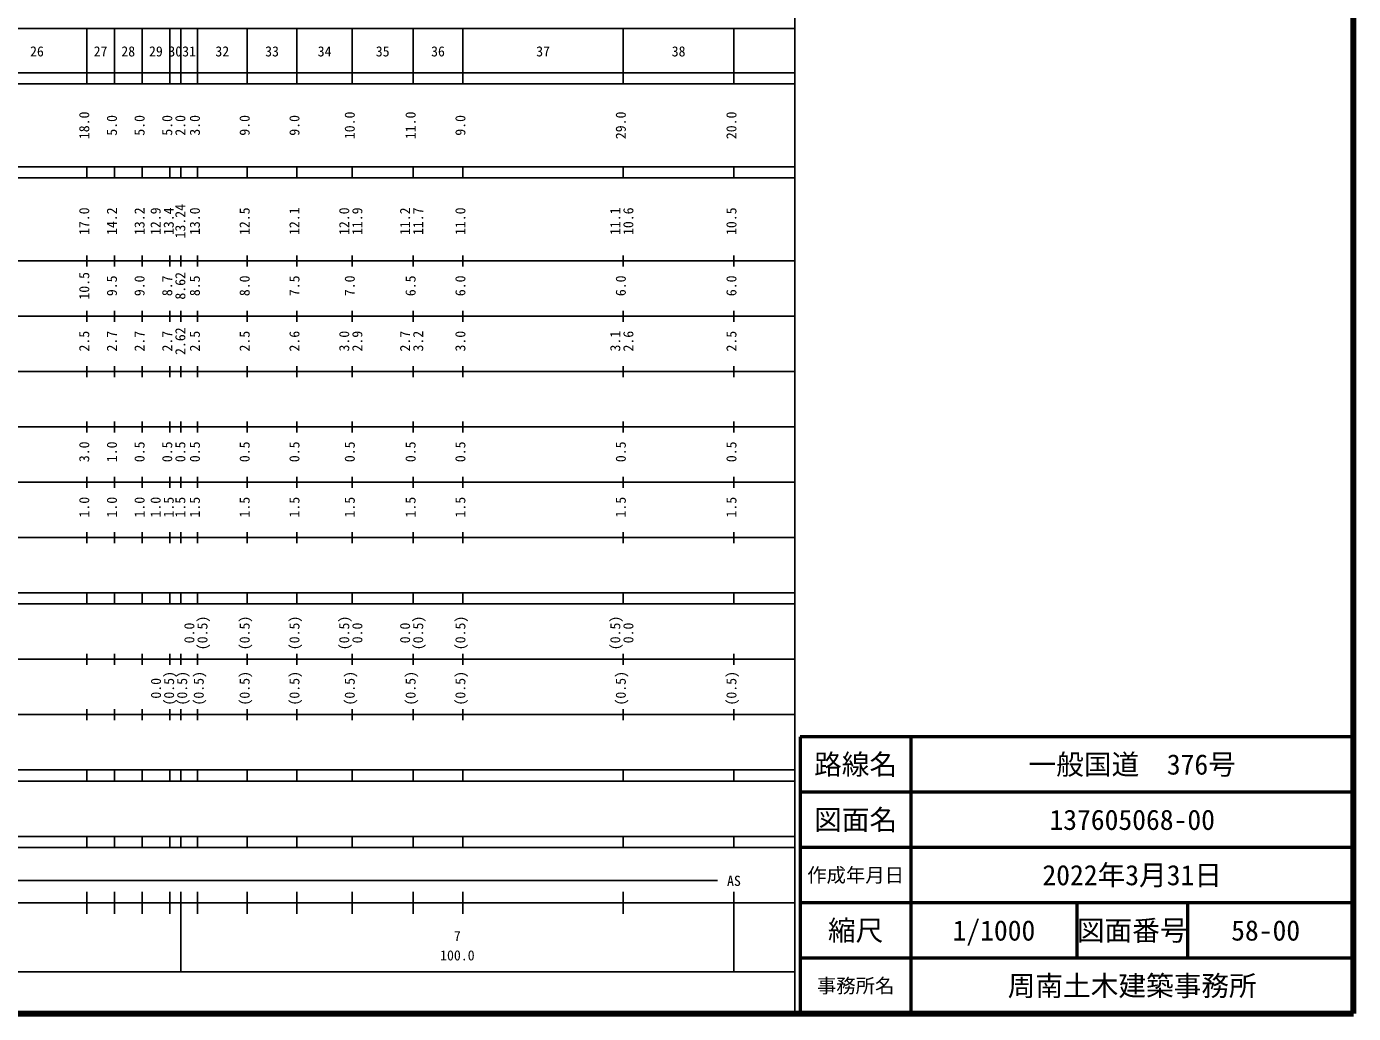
# Model space of a CAD drawing. Units: millimetres on the paper, enlarged 1000 times. Extents: x 40000 to 680000, y 20000 to 380000.
# Drawn here: x 440115 to 680000, y 20000 to 198357 of the extents above; entities that cross this region are included whole.
import ezdxf
from ezdxf.enums import TextEntityAlignment as Align

# ---------------------------------------------------------------- set-up
doc = ezdxf.new("R2010")
doc.units = ezdxf.units.MM
doc.header["$LTSCALE"] = 1000
for name, color, linetype, lineweight in [('M-TTL', 2, 'Continuous', 140), ('M-TTL-BAND', 7, 'Continuous', 25), ('M-TTL-FRAM', 2, 'Continuous', 50), ('M-TTL-LINE', 7, 'Continuous', 50)]:
    doc.layers.add(name, color=color, linetype=linetype, lineweight=lineweight)
doc.layers.add('M-TTL-TXT', color=7, linetype='Continuous')
doc.styles.add('ＭＳ ゴシック', font='')
doc.styles.get('ＭＳ ゴシック').set_extended_font_data('MS Gothic')

msp = doc.modelspace()

# ---------------------------------------------------------------- linework, layer by layer
at = {"layer": 'M-TTL'}
for p, q in [((680000, 20000), (680000, 380000)), ((40000, 20000), (680000, 20000))]:
    msp.add_line(p, q, dxfattribs=at)
at = {"layer": 'M-TTL-BAND'}
for p, q in [((579000, 20000), (579000, 370000)), ((68000, 198000), (579000, 198000)), ((451000, 188000), (451000, 198000)), ((456000, 188000), (456000, 198000)), ((461000, 188000), (461000, 198000)), ((466000, 188000), (466000, 198000)), ((468000, 188000), (468000, 198000)), ((471000, 188000), (471000, 198000)), ((480000, 188000), (480000, 198000)), ((489000, 188000), (489000, 198000)), ((499000, 188000), (499000, 198000)), ((510000, 188000), (510000, 198000)), ((519000, 188000), (519000, 198000)), ((548000, 188000), (548000, 198000)), ((568000, 188000), (568000, 198000)), ((40000, 190000), (579000, 190000)), ((40000, 188000), (579000, 188000)), ((40000, 173000), (579000, 173000)), ((451000, 171000), (451000, 173000)), ((456000, 171000), (456000, 173000)), ((461000, 171000), (461000, 173000)), ((466000, 171000), (466000, 173000)), ((468000, 171000), (468000, 173000)), ((471000, 171000), (471000, 173000)), ((480000, 171000), (480000, 173000)), ((489000, 171000), (489000, 173000)), ((499000, 171000), (499000, 173000)), ((510000, 171000), (510000, 173000)), ((519000, 171000), (519000, 173000)), ((548000, 171000), (548000, 173000)), ((568000, 171000), (568000, 173000)), ((40000, 171000), (579000, 171000)), ((40000, 156000), (579000, 156000)), ((451000, 155000), (451000, 157000)), ((456000, 155000), (456000, 157000)), ((461000, 155000), (461000, 157000)), ((466000, 155000), (466000, 157000)), ((468000, 155000), (468000, 157000)), ((471000, 155000), (471000, 157000)), ((480000, 155000), (480000, 157000)), ((489000, 155000), (489000, 157000)), ((499000, 155000), (499000, 157000)), ((510000, 155000), (510000, 157000)), ((519000, 155000), (519000, 157000)), ((548000, 155000), (548000, 157000)), ((568000, 155000), (568000, 157000)), ((451000, 145000), (451000, 147000)), ((456000, 145000), (456000, 147000)), ((461000, 145000), (461000, 147000)), ((466000, 145000), (466000, 147000)), ((468000, 145000), (468000, 147000)), ((471000, 145000), (471000, 147000)), ((480000, 145000), (480000, 147000)), ((489000, 145000), (489000, 147000)), ((499000, 145000), (499000, 147000)), ((510000, 145000), (510000, 147000)), ((519000, 145000), (519000, 147000)), ((548000, 145000), (548000, 147000)), ((568000, 145000), (568000, 147000)), ((46000, 146000), (579000, 146000)), ((451000, 135000), (451000, 137000)), ((456000, 135000), (456000, 137000)), ((461000, 135000), (461000, 137000)), ((466000, 135000), (466000, 137000)), ((468000, 135000), (468000, 137000)), ((471000, 135000), (471000, 137000)), ((480000, 135000), (480000, 137000)), ((489000, 135000), (489000, 137000)), ((499000, 135000), (499000, 137000)), ((510000, 135000), (510000, 137000)), ((519000, 135000), (519000, 137000)), ((548000, 135000), (548000, 137000)), ((568000, 135000), (568000, 137000)), ((52000, 136000), (579000, 136000)), ((46000, 126000), (579000, 126000)), ((451000, 125000), (451000, 127000)), ((456000, 125000), (456000, 127000)), ((461000, 125000), (461000, 127000)), ((466000, 125000), (466000, 127000)), ((468000, 125000), (468000, 127000)), ((471000, 125000), (471000, 127000)), ((480000, 125000), (480000, 127000)), ((489000, 125000), (489000, 127000)), ((499000, 125000), (499000, 127000)), ((510000, 125000), (510000, 127000)), ((519000, 125000), (519000, 127000)), ((548000, 125000), (548000, 127000)), ((568000, 125000), (568000, 127000)), ((52000, 116000), (579000, 116000)), ((451000, 115000), (451000, 117000)), ((456000, 115000), (456000, 117000)), ((461000, 115000), (461000, 117000)), ((466000, 115000), (466000, 117000)), ((468000, 115000), (468000, 117000)), ((471000, 115000), (471000, 117000)), ((480000, 115000), (480000, 117000)), ((489000, 115000), (489000, 117000)), ((499000, 115000), (499000, 117000)), ((510000, 115000), (510000, 117000)), ((519000, 115000), (519000, 117000)), ((548000, 115000), (548000, 117000)), ((568000, 115000), (568000, 117000)), ((46000, 106000), (579000, 106000)), ((451000, 105000), (451000, 107000)), ((456000, 105000), (456000, 107000)), ((461000, 105000), (461000, 107000)), ((466000, 105000), (466000, 107000)), ((468000, 105000), (468000, 107000)), ((471000, 105000), (471000, 107000)), ((480000, 105000), (480000, 107000)), ((489000, 105000), (489000, 107000)), ((499000, 105000), (499000, 107000)), ((510000, 105000), (510000, 107000)), ((519000, 105000), (519000, 107000)), ((548000, 105000), (548000, 107000)), ((568000, 105000), (568000, 107000)), ((40000, 96000), (579000, 96000)), ((451000, 94000), (451000, 96000)), ((456000, 94000), (456000, 96000)), ((461000, 94000), (461000, 96000)), ((466000, 94000), (466000, 96000)), ((468000, 94000), (468000, 96000)), ((471000, 94000), (471000, 96000)), ((480000, 94000), (480000, 96000)), ((489000, 94000), (489000, 96000)), ((499000, 94000), (499000, 96000)), ((510000, 94000), (510000, 96000)), ((519000, 94000), (519000, 96000)), ((548000, 94000), (548000, 96000)), ((568000, 94000), (568000, 96000)), ((40000, 94000), (579000, 94000)), ((49000, 84000), (579000, 84000)), ((451000, 83000), (451000, 85000)), ((456000, 83000), (456000, 85000)), ((461000, 83000), (461000, 85000)), ((466000, 83000), (466000, 85000)), ((468000, 83000), (468000, 85000)), ((471000, 83000), (471000, 85000)), ((480000, 83000), (480000, 85000)), ((489000, 83000), (489000, 85000)), ((499000, 83000), (499000, 85000)), ((510000, 83000), (510000, 85000)), ((519000, 83000), (519000, 85000)), ((548000, 83000), (548000, 85000)), ((568000, 83000), (568000, 85000)), ((451000, 73000), (451000, 75000)), ((456000, 73000), (456000, 75000)), ((461000, 73000), (461000, 75000)), ((466000, 73000), (466000, 75000)), ((468000, 73000), (468000, 75000)), ((471000, 73000), (471000, 75000)), ((480000, 73000), (480000, 75000)), ((489000, 73000), (489000, 75000)), ((499000, 73000), (499000, 75000)), ((510000, 73000), (510000, 75000)), ((519000, 73000), (519000, 75000)), ((548000, 73000), (548000, 75000)), ((568000, 73000), (568000, 75000)), ((40000, 74000), (579000, 74000)), ((40000, 64000), (579000, 64000)), ((451000, 62000), (451000, 64000)), ((456000, 62000), (456000, 64000)), ((461000, 62000), (461000, 64000)), ((466000, 62000), (466000, 64000)), ((468000, 62000), (468000, 64000)), ((471000, 62000), (471000, 64000)), ((480000, 62000), (480000, 64000)), ((489000, 62000), (489000, 64000)), ((499000, 62000), (499000, 64000)), ((510000, 62000), (510000, 64000)), ((519000, 62000), (519000, 64000)), ((548000, 62000), (548000, 64000)), ((568000, 62000), (568000, 64000)), ((40000, 62000), (579000, 62000)), ((40000, 52000), (579000, 52000)), ((451000, 50000), (451000, 52000)), ((456000, 50000), (456000, 52000)), ((461000, 50000), (461000, 52000)), ((466000, 50000), (466000, 52000)), ((468000, 50000), (468000, 52000)), ((471000, 50000), (471000, 52000)), ((480000, 50000), (480000, 52000)), ((489000, 50000), (489000, 52000)), ((499000, 50000), (499000, 52000)), ((510000, 50000), (510000, 52000)), ((519000, 50000), (519000, 52000)), ((548000, 50000), (548000, 52000)), ((568000, 50000), (568000, 52000)), ((40000, 50000), (579000, 50000)), ((71000, 44000), (565000, 44000)), ((451000, 38000), (451000, 42000)), ((456000, 38000), (456000, 42000)), ((461000, 38000), (461000, 42000)), ((466000, 38000), (466000, 42000)), ((468000, 27500), (468000, 42000)), ((471000, 38000), (471000, 42000)), ((480000, 38000), (480000, 42000)), ((489000, 38000), (489000, 42000)), ((499000, 38000), (499000, 42000)), ((510000, 38000), (510000, 42000)), ((519000, 38000), (519000, 42000)), ((548000, 38000), (548000, 42000)), ((568000, 27500), (568000, 42000)), ((40000, 40000), (579000, 40000)), ((68000, 27500), (579000, 27500))]:
    msp.add_line(p, q, dxfattribs=at)
at = {"layer": 'M-TTL-FRAM'}
for p, q in [((680000, 70000), (580000, 70000)), ((580000, 70000), (580000, 20000))]:
    msp.add_line(p, q, dxfattribs=at)
at = {"layer": 'M-TTL-LINE'}
for p, q in [((600000, 70000), (600000, 20000)), ((680000, 60000), (580000, 60000)), ((680000, 50000), (580000, 50000)), ((680000, 40000), (580000, 40000)), ((630000, 40000), (630000, 30000)), ((650000, 40000), (650000, 30000)), ((680000, 30000), (580000, 30000))]:
    msp.add_line(p, q, dxfattribs=at)

# ---------------------------------------------------------------- texts
at = {"layer": 'M-TTL-BAND', "style": 'ＭＳ ゴシック'}
for s, p in [('26', (442000, 192405)), ('27', (453500, 192405)), ('28', (458500, 192405)), ('29', (463500, 192405)), ('30', (467000, 192405)), ('31', (469500, 192405)), ('32', (475500, 192405)), ('33', (484500, 192405)), ('34', (494000, 192405)), ('35', (504500, 192405)), ('36', (514500, 192405)), ('37', (533500, 192405)), ('38', (558000, 192405)), ('AS', (568000, 42500)), ('7', (518000, 32523)), ('100.0', (518000, 29033))]:
    msp.add_text(s, height=1833, dxfattribs=at).set_placement(p, align=Align.BOTTOM_CENTER)
for s, p in [('18.0', (452000, 180500)), ('10.0', (500000, 180500)), ('11.0', (511000, 180500)), ('29.0', (549000, 180500)), ('20.0', (569000, 180500)), ('5.0', (457000, 180500)), ('5.0', (462000, 180500)), ('5.0', (467000, 180500)), ('2.0', (469373, 180500)), ('3.0', (472000, 180500)), ('9.0', (481000, 180500)), ('9.0', (490000, 180500)), ('9.0', (520000, 180500)), ('17.0', (452000, 163174)), ('14.2', (457000, 163174)), ('13.2', (462000, 163174)), ('12.9', (464905, 163174)), ('13.4', (467275, 163174)), ('13.24', (469373, 163174)), ('13.0', (472000, 163174)), ('12.1', (490000, 163174)), ('12.0', (499000, 163174)), ('11.9', (501370, 163174)), ('11.2', (510000, 163174)), ('11.7', (512370, 163174)), ('11.0', (520000, 163174)), ('11.1', (548000, 163174)), ('10.6', (550370, 163174)), ('12.5', (481000, 163174)), ('10.5', (569000, 163174)), ('10.5', (452000, 151500)), ('8.62', (469373, 151500)), ('9.5', (457000, 151500)), ('9.0', (462000, 151500)), ('8.7', (467000, 151500)), ('8.5', (472000, 151500)), ('8.0', (481000, 151500)), ('7.5', (490000, 151500)), ('7.0', (500000, 151500)), ('6.5', (511000, 151500)), ('6.0', (520000, 151500)), ('6.0', (549000, 151500)), ('6.0', (569000, 151500)), ('2.5', (452000, 141500)), ('2.7', (457000, 141500)), ('2.7', (462000, 141500)), ('2.7', (467000, 141500)), ('2.62', (469373, 141500)), ('2.5', (472000, 141500)), ('2.5', (481000, 141500)), ('2.6', (490000, 141500)), ('3.0', (499000, 141500)), ('2.9', (501370, 141500)), ('2.7', (510000, 141500)), ('3.2', (512370, 141500)), ('3.0', (520000, 141500)), ('3.1', (548000, 141500)), ('2.6', (550370, 141500)), ('2.5', (569000, 141500)), ('3.0', (452000, 121500)), ('1.0', (457000, 121500)), ('0.5', (462000, 121500)), ('0.5', (467000, 121500)), ('0.5', (469373, 121500)), ('0.5', (472000, 121500)), ('0.5', (481000, 121500)), ('0.5', (490000, 121500)), ('0.5', (500000, 121500)), ('0.5', (511000, 121500)), ('0.5', (520000, 121500)), ('0.5', (549000, 121500)), ('0.5', (569000, 121500)), ('1.0', (452000, 111500)), ('1.0', (457000, 111500)), ('1.0', (462000, 111500)), ('1.0', (464905, 111500)), ('1.5', (467275, 111500)), ('1.5', (469373, 111500)), ('1.5', (472000, 111500)), ('1.5', (481000, 111500)), ('1.5', (490000, 111500)), ('1.5', (500000, 111500)), ('1.5', (511000, 111500)), ('1.5', (520000, 111500)), ('1.5', (549000, 111500)), ('1.5', (569000, 111500)), ('(0.5)', (473370, 88764)), ('(0.5)', (481000, 88764)), ('(0.5)', (490000, 88764)), ('(0.5)', (499000, 88764)), ('(0.5)', (512370, 88764)), ('(0.5)', (520000, 88764)), ('(0.5)', (548000, 88764)), ('0.0', (471000, 88764)), ('0.0', (501370, 88764)), ('0.0', (510000, 88764)), ('0.0', (550370, 88764)), ('0.0', (464968, 78764)), ('(0.5)', (467338, 78764)), ('(0.5)', (469700, 78764)), ('(0.5)', (472700, 78764)), ('(0.5)', (481000, 78764)), ('(0.5)', (490000, 78764)), ('(0.5)', (500000, 78764)), ('(0.5)', (511000, 78764)), ('(0.5)', (520000, 78764)), ('(0.5)', (549000, 78764)), ('(0.5)', (569000, 78764))]:
    msp.add_text(s, height=1833, rotation=90, dxfattribs=at).set_placement(p, align=Align.BOTTOM_CENTER)
at = {"layer": 'M-TTL-TXT', "style": 'ＭＳ ゴシック'}
for s, height, p in [('路線名', 3666, (590000, 65000)), ('路線名', 3666, (590000, 65000)), ('一般国道\u3000376号', 3666, (640000, 65000)), ('図面名', 3666, (590000, 55000)), ('図面名', 3666, (590000, 55000)), ('137605068-00', 3666, (640000, 55000)), ('作成年月日', 2566, (590000, 45000)), ('作成年月日', 2566, (590000, 45000)), ('2022年3月31日', 3666, (640000, 45000)), ('縮尺', 3666, (590000, 35000)), ('縮尺', 3666, (590000, 35000)), ('1/1000', 3666, (615000, 35000)), ('図面番号', 3666, (640000, 35000)), ('図面番号', 3666, (640000, 35000)), ('58-00', 3666, (664125, 35000)), ('事務所名', 2566, (590000, 25000)), ('事務所名', 2566, (590000, 25000)), ('周南土木建築事務所', 3666, (640000, 25000))]:
    msp.add_text(s, height=height, dxfattribs=at).set_placement(p, align=Align.MIDDLE_CENTER)

doc.saveas('drawing.dxf')
